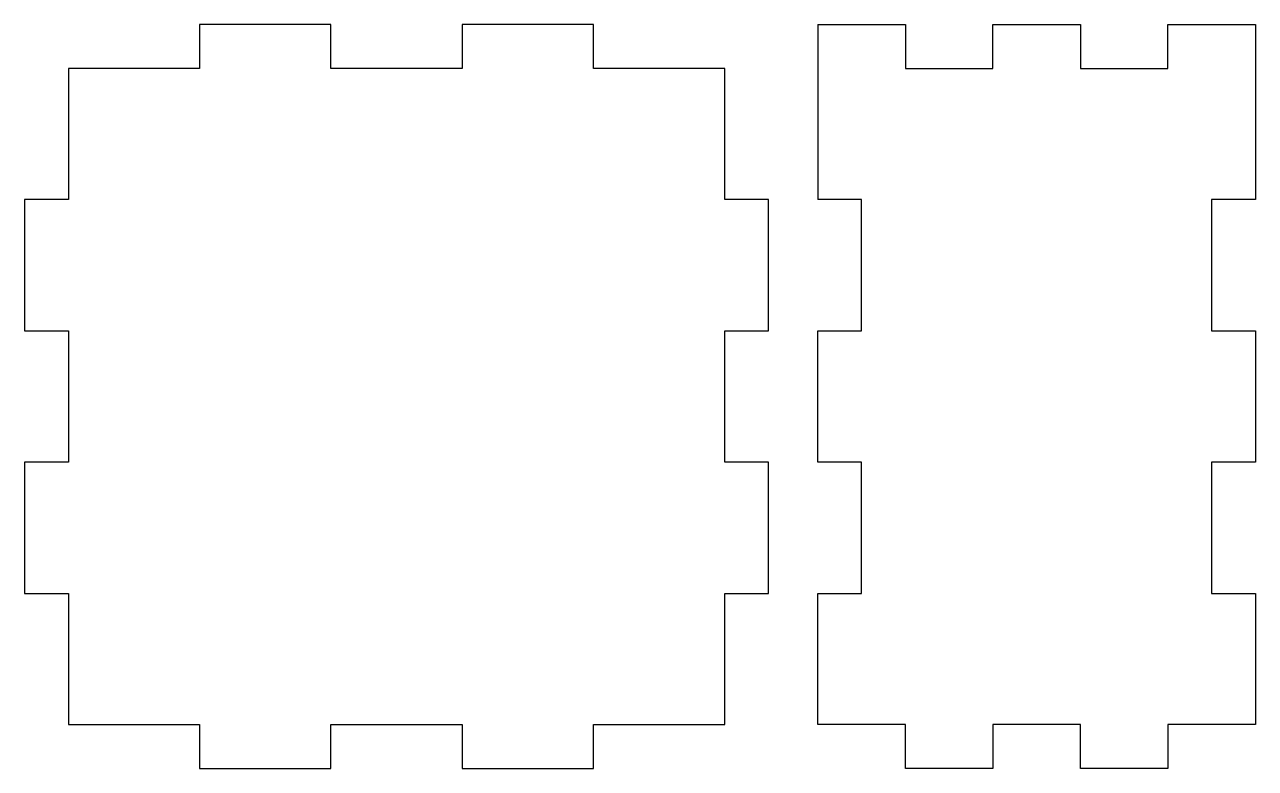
# Model space of a CAD drawing. Header units: millimetres. Extents: x 78 to 190, y 13 to 158.
# Drawn here: x 77.8 to 190.3, y 13.2 to 81.2 of the extents above; entities that cross this region are included whole.
import ezdxf

# ---------------------------------------------------------------- set-up
doc = ezdxf.new("R2010")
doc.units = ezdxf.units.MM
doc.header["$MEASUREMENT"] = 0

msp = doc.modelspace()

# ---------------------------------------------------------------- linework, layer by layer
for p, q in [((150.29747, 81.20565), (150.29747, 65.20565)), ((190.29747, 81.20565), (190.29747, 65.20565))]:
    msp.add_line(p, q)
msp.add_lwpolyline([(141.78468, 17.20565), (141.78468, 29.20565), (145.78468, 29.20565), (145.78468, 41.20565), (141.78468, 41.20565), (141.78468, 53.20565), (145.78468, 53.20565), (145.78468, 65.20565), (141.78468, 65.20565), (141.78468, 77.20565), (129.78468, 77.20565), (129.78468, 81.20565), (117.78468, 81.20565), (117.78468, 77.20565), (105.78468, 77.20565), (105.78468, 81.20565), (93.78468, 81.20565), (93.78468, 77.20565), (81.78468, 77.20565), (81.78468, 65.20565), (77.78468, 65.20565), (77.78468, 53.20565), (81.78468, 53.20565), (81.78468, 41.20565), (77.78468, 41.20565), (77.78468, 29.20565), (81.78468, 29.20565), (81.78468, 17.20565), (93.78468, 17.20565), (93.78468, 13.20565), (105.78468, 13.20565), (105.78468, 17.20565), (117.78468, 17.20565), (117.78468, 13.20565), (129.78468, 13.20565), (129.78468, 17.20565)], close=True)
for points in [[(150.29747, 81.20565), (158.29747, 81.20565), (158.29747, 77.20565), (166.29747, 77.20565), (166.29747, 81.20565), (174.29747, 81.20565), (174.29747, 77.20565), (182.29747, 77.20565), (182.29747, 81.20565), (190.29747, 81.20565)], [(190.29747, 65.20565), (186.29747, 65.20565), (186.29747, 53.20565), (190.29747, 53.20565), (190.29747, 41.20565), (186.29747, 41.20565), (186.29747, 29.20565), (190.29747, 29.20565), (190.29747, 17.20565), (182.29747, 17.20565), (182.29747, 13.20565), (174.29747, 13.20565), (174.29747, 17.20565), (166.29747, 17.20565), (166.29747, 13.20565), (158.29747, 13.20565), (158.29747, 17.20565), (150.29747, 17.20565), (150.29747, 29.20565), (154.29747, 29.20565), (154.29747, 41.20565), (150.29747, 41.20565), (150.29747, 53.20565), (154.29747, 53.20565), (154.29747, 65.20565), (150.29747, 65.20565)]]:
    msp.add_lwpolyline(points)

doc.saveas('drawing.dxf')
